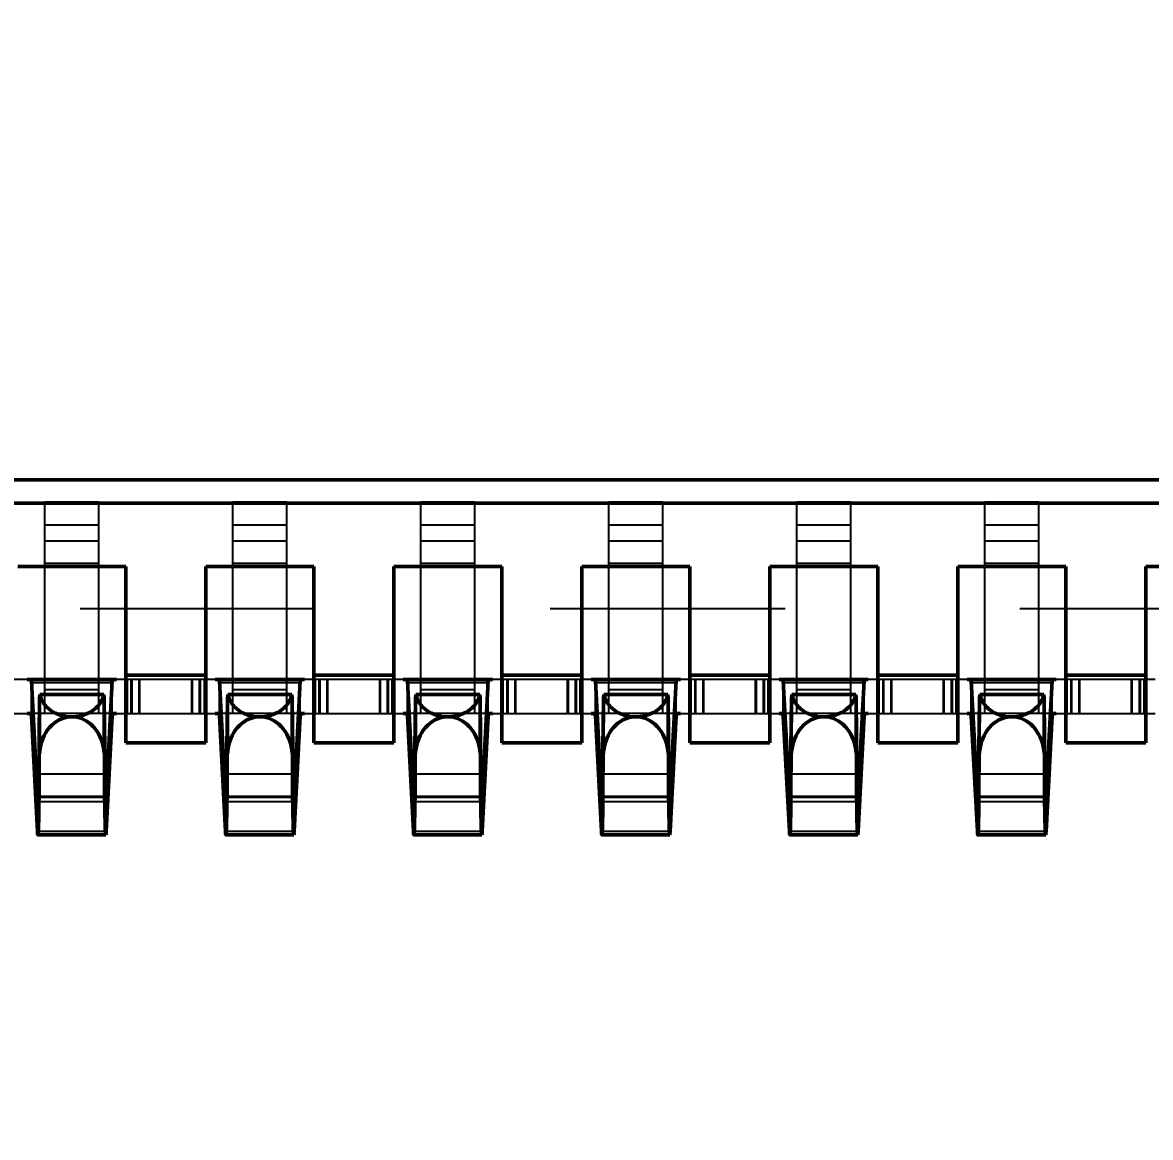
# Model space of a CAD drawing. Header units: millimetres. Extents: x -27 to 31.5, y -2.8 to 12.3.
# Drawn here: x 16.99 to 21.79, y 0 to 4.746 of the extents above; entities that cross this region are included whole.
import ezdxf

# ---------------------------------------------------------------- set-up
doc = ezdxf.new("R2010")
doc.units = ezdxf.units.MM
doc.linetypes.add('Dashed', pattern=[2, 1, -1])
for name, color, linetype, lineweight in [('AM_0', 7, 'Continuous', 50), ('AM_4', 3, 'Continuous', 25), ('AM_5', 3, 'Continuous', 25), ('AM_9', 6, 'Dashed', 25)]:
    doc.layers.add(name, color=color, linetype=linetype, lineweight=lineweight)
doc.dimstyles.new('ISO-25', dxfattribs={"dimtxt": 2.5, "dimasz": 2.5, "dimexe": 1.25, "dimexo": 0.625, "dimtad": 1, "dimtxsty": 'Standard', "dimcen": 2.5, "dimadec": 0, "dimazin": 0, "dimtfac": 1, "dimtmove": 0, "dimatfit": 3, "dimfxl": 1, "dimarcsym": 0})

# ---------------------------------------------------------------- blocks, each defined once
blk = doc.blocks.new('1_ERF8_C_211_05_0_060PN_0_in_ERF8_060_05_0_L_DV_TR_4')
at = {"layer": 'AM_0'}
for p, q in [((17.382, 1.95), (17.0104, 1.95)), ((17.0183, 1.95), (17.0172, 1.95)), ((17.0278, 1.9438), (17.0545, 1.447)), ((17.3455, 1.447), (17.3722, 1.9438)), ((17.3828, 1.95), (17.3817, 1.95)), ((17.3896, 1.95), (17.3828, 1.95)), ((18.1896, 1.95), (17.8104, 1.95)), ((17.8183, 1.95), (17.8172, 1.95)), ((17.8278, 1.9438), (17.8545, 1.447)), ((18.1455, 1.447), (18.1722, 1.9438)), ((18.1828, 1.95), (18.1817, 1.95)), ((18.9896, 1.95), (18.6104, 1.95)), ((18.6183, 1.95), (18.6172, 1.95)), ((18.6278, 1.9438), (18.6545, 1.447)), ((18.9455, 1.447), (18.9722, 1.9438)), ((18.9828, 1.95), (18.9817, 1.95)), ((19.782, 1.95), (19.4104, 1.95)), ((19.4183, 1.95), (19.4172, 1.95)), ((19.4278, 1.9438), (19.4545, 1.447)), ((19.7455, 1.447), (19.7722, 1.9438)), ((19.7828, 1.95), (19.7817, 1.95)), ((19.7896, 1.95), (19.7828, 1.95)), ((20.582, 1.95), (20.2104, 1.95)), ((20.2183, 1.95), (20.2172, 1.95)), ((20.2278, 1.9438), (20.2545, 1.447)), ((20.5455, 1.447), (20.5722, 1.9438)), ((20.5828, 1.95), (20.5817, 1.95)), ((20.5896, 1.95), (20.5828, 1.95)), ((21.3896, 1.95), (21.0104, 1.95)), ((21.0183, 1.95), (21.0172, 1.95)), ((21.0278, 1.9438), (21.0545, 1.447)), ((21.3455, 1.447), (21.3722, 1.9438)), ((21.3828, 1.95), (21.3817, 1.95)), ((17.3359, 1.886), (17.0641, 1.886)), ((18.1359, 1.886), (17.8641, 1.886)), ((18.9359, 1.886), (18.6641, 1.886)), ((19.7359, 1.886), (19.4641, 1.886)), ((20.5359, 1.886), (20.2641, 1.886)), ((21.3359, 1.886), (21.0641, 1.886)), ((17.0588, 1.547), (17.0625, 1.8698)), ((17.0625, 1.8698), (17.0604, 1.4519)), ((17.3375, 1.8698), (17.3412, 1.547)), ((17.3396, 1.4519), (17.3375, 1.8698)), ((17.8588, 1.547), (17.8625, 1.8698)), ((17.8625, 1.8698), (17.8604, 1.4519)), ((18.1375, 1.8698), (18.1412, 1.547)), ((18.1396, 1.4519), (18.1375, 1.8698)), ((18.6588, 1.547), (18.6625, 1.8698)), ((18.6604, 1.4519), (18.6625, 1.8698)), ((18.9375, 1.8698), (18.9412, 1.547)), ((18.9396, 1.4519), (18.9375, 1.8698)), ((19.4588, 1.547), (19.4625, 1.8698)), ((19.4604, 1.4519), (19.4625, 1.8698)), ((19.7375, 1.8698), (19.7412, 1.547)), ((19.7396, 1.4519), (19.7375, 1.8698)), ((20.2588, 1.547), (20.2625, 1.8698)), ((20.2625, 1.8698), (20.2604, 1.4519)), ((20.5375, 1.8698), (20.5412, 1.547)), ((20.5396, 1.4519), (20.5375, 1.8698)), ((21.0588, 1.547), (21.0625, 1.8698)), ((21.0625, 1.8698), (21.0604, 1.4519)), ((21.3375, 1.8698), (21.3412, 1.547)), ((21.3396, 1.4519), (21.3375, 1.8698)), ((17.0104, 1.805), (17.0249, 1.805)), ((17.054, 1.302), (17.0278, 1.7948)), ((17.2081, 1.791), (17.1919, 1.791)), ((17.3722, 1.7948), (17.346, 1.302)), ((17.3751, 1.805), (17.3896, 1.805)), ((17.8104, 1.805), (17.8249, 1.805)), ((17.854, 1.302), (17.8278, 1.7948)), ((18.0081, 1.791), (17.9919, 1.791)), ((18.1722, 1.7948), (18.146, 1.302)), ((18.1751, 1.805), (18.1896, 1.805)), ((18.6104, 1.805), (18.6249, 1.805)), ((18.654, 1.302), (18.6278, 1.7948)), ((18.8081, 1.791), (18.7919, 1.791)), ((18.9722, 1.7948), (18.946, 1.302)), ((18.9751, 1.805), (18.9896, 1.805)), ((19.4104, 1.805), (19.4249, 1.805)), ((19.454, 1.302), (19.4278, 1.7948)), ((19.6081, 1.791), (19.5919, 1.791)), ((19.7722, 1.7948), (19.746, 1.302)), ((19.7751, 1.805), (19.7896, 1.805)), ((20.2104, 1.805), (20.2249, 1.805)), ((20.254, 1.302), (20.2278, 1.7948)), ((20.4081, 1.791), (20.3919, 1.791)), ((20.5722, 1.7948), (20.546, 1.302)), ((20.5751, 1.805), (20.5896, 1.805)), ((21.0104, 1.805), (21.0249, 1.805)), ((21.054, 1.302), (21.0278, 1.7948)), ((21.2081, 1.791), (21.1919, 1.791)), ((21.3722, 1.7948), (21.346, 1.302)), ((21.3751, 1.805), (21.3896, 1.805)), ((17.0571, 1.447), (17.0545, 1.447)), ((17.3455, 1.447), (17.3429, 1.447)), ((17.8571, 1.447), (17.8545, 1.447)), ((18.1455, 1.447), (18.1429, 1.447)), ((18.6571, 1.447), (18.6545, 1.447)), ((18.9455, 1.447), (18.9429, 1.447)), ((19.4571, 1.447), (19.4545, 1.447)), ((19.7455, 1.447), (19.7429, 1.447)), ((20.2571, 1.447), (20.2545, 1.447)), ((20.5455, 1.447), (20.5429, 1.447)), ((21.0571, 1.447), (21.0545, 1.447)), ((21.3455, 1.447), (21.3429, 1.447)), ((17.3444, 1.288), (17.0556, 1.288)), ((18.1444, 1.288), (17.8556, 1.288)), ((18.9444, 1.288), (18.6556, 1.288)), ((19.7444, 1.288), (19.4556, 1.288)), ((20.5444, 1.288), (20.2556, 1.288)), ((21.3444, 1.288), (21.0556, 1.288))]:
    blk.add_line(p, q, dxfattribs=at)
for points in [[(17.0278, 1.9438), (17.025, 1.9486), (17.0183, 1.95)], [(17.3817, 1.95), (17.3752, 1.9487), (17.3722, 1.9438)], [(17.8278, 1.9438), (17.825, 1.9486), (17.8183, 1.95)], [(18.1817, 1.95), (18.1752, 1.9487), (18.1722, 1.9438)], [(18.6278, 1.9438), (18.625, 1.9486), (18.6183, 1.95)], [(18.9817, 1.95), (18.9752, 1.9487), (18.9722, 1.9438)], [(19.4278, 1.9438), (19.425, 1.9486), (19.4183, 1.95)], [(19.7817, 1.95), (19.7752, 1.9487), (19.7722, 1.9438)], [(20.2278, 1.9438), (20.225, 1.9486), (20.2183, 1.95)], [(20.5817, 1.95), (20.5752, 1.9487), (20.5722, 1.9438)], [(21.0278, 1.9438), (21.025, 1.9486), (21.0183, 1.95)], [(21.3817, 1.95), (21.3752, 1.9487), (21.3722, 1.9438)], [(17.0625, 1.8698), (17.0638, 1.8842), (17.0641, 1.886)], [(17.0641, 1.886), (17.0665, 1.8763), (17.07, 1.8668), (17.0745, 1.8576), (17.08, 1.8487), (17.0863, 1.8403), (17.0936, 1.8323), (17.1016, 1.825), (17.1104, 1.8182), (17.1198, 1.812), (17.1299, 1.8066), (17.1405, 1.802), (17.1516, 1.7981), (17.163, 1.795), (17.1747, 1.7927), (17.1866, 1.7913), (17.1919, 1.791)], [(17.2081, 1.791), (17.2201, 1.792), (17.2319, 1.7939), (17.2435, 1.7966), (17.2547, 1.8002), (17.2655, 1.8045), (17.2758, 1.8096), (17.2856, 1.8154), (17.2947, 1.8219), (17.303, 1.829), (17.3106, 1.8367), (17.3174, 1.845), (17.3232, 1.8536), (17.3281, 1.8627), (17.3321, 1.8721), (17.335, 1.8817), (17.3359, 1.886)], [(17.3359, 1.886), (17.3374, 1.8716), (17.3375, 1.8698)], [(17.8625, 1.8698), (17.8638, 1.8842), (17.8641, 1.886)], [(17.8641, 1.886), (17.8665, 1.8763), (17.87, 1.8668), (17.8745, 1.8576), (17.88, 1.8487), (17.8863, 1.8403), (17.8936, 1.8323), (17.9016, 1.825), (17.9104, 1.8182), (17.9198, 1.812), (17.9299, 1.8066), (17.9405, 1.802), (17.9516, 1.7981), (17.963, 1.795), (17.9747, 1.7927), (17.9866, 1.7913), (17.9919, 1.791)], [(18.0081, 1.791), (18.0201, 1.792), (18.0319, 1.7939), (18.0435, 1.7966), (18.0547, 1.8002), (18.0655, 1.8045), (18.0758, 1.8096), (18.0856, 1.8154), (18.0947, 1.8219), (18.103, 1.829), (18.1106, 1.8367), (18.1174, 1.845), (18.1232, 1.8536), (18.1281, 1.8627), (18.1321, 1.8721), (18.135, 1.8817), (18.1359, 1.886)], [(18.1359, 1.886), (18.1374, 1.8716), (18.1375, 1.8698)], [(18.6625, 1.8698), (18.6638, 1.8842), (18.6641, 1.886)], [(18.6641, 1.886), (18.6665, 1.8763), (18.67, 1.8668), (18.6745, 1.8576), (18.68, 1.8487), (18.6863, 1.8403), (18.6936, 1.8323), (18.7016, 1.825), (18.7104, 1.8182), (18.7198, 1.812), (18.7299, 1.8066), (18.7405, 1.802), (18.7516, 1.7981), (18.763, 1.795), (18.7747, 1.7927), (18.7866, 1.7913), (18.7919, 1.791)], [(18.8081, 1.791), (18.8201, 1.792), (18.8319, 1.7939), (18.8435, 1.7966), (18.8547, 1.8002), (18.8655, 1.8045), (18.8758, 1.8096), (18.8856, 1.8154), (18.8947, 1.8219), (18.903, 1.829), (18.9106, 1.8367), (18.9174, 1.845), (18.9232, 1.8536), (18.9281, 1.8627), (18.9321, 1.8721), (18.935, 1.8817), (18.9359, 1.886)], [(18.9359, 1.886), (18.9374, 1.8716), (18.9375, 1.8698)], [(19.4625, 1.8698), (19.4638, 1.8842), (19.4641, 1.886)], [(19.4641, 1.886), (19.4665, 1.8763), (19.47, 1.8668), (19.4745, 1.8576), (19.48, 1.8487), (19.4863, 1.8403), (19.4936, 1.8323), (19.5016, 1.825), (19.5104, 1.8182), (19.5198, 1.812), (19.5299, 1.8066), (19.5405, 1.802), (19.5516, 1.7981), (19.563, 1.795), (19.5747, 1.7927), (19.5866, 1.7913), (19.5919, 1.791)], [(19.6081, 1.791), (19.6201, 1.792), (19.6319, 1.7939), (19.6435, 1.7966), (19.6547, 1.8002), (19.6655, 1.8045), (19.6758, 1.8096), (19.6856, 1.8154), (19.6947, 1.8219), (19.703, 1.829), (19.7106, 1.8367), (19.7174, 1.845), (19.7232, 1.8536), (19.7281, 1.8627), (19.7321, 1.8721), (19.735, 1.8817), (19.7359, 1.886)], [(19.7359, 1.886), (19.7374, 1.8716), (19.7375, 1.8698)], [(20.2625, 1.8698), (20.2638, 1.8842), (20.2641, 1.886)], [(20.2641, 1.886), (20.2665, 1.8763), (20.27, 1.8668), (20.2745, 1.8576), (20.28, 1.8487), (20.2863, 1.8403), (20.2936, 1.8323), (20.3016, 1.825), (20.3104, 1.8182), (20.3198, 1.812), (20.3299, 1.8066), (20.3405, 1.802), (20.3516, 1.7981), (20.363, 1.795), (20.3747, 1.7927), (20.3866, 1.7913), (20.3919, 1.791)], [(20.4081, 1.791), (20.4201, 1.792), (20.4319, 1.7939), (20.4435, 1.7966), (20.4547, 1.8002), (20.4655, 1.8045), (20.4758, 1.8096), (20.4856, 1.8154), (20.4947, 1.8219), (20.503, 1.829), (20.5106, 1.8367), (20.5174, 1.845), (20.5232, 1.8536), (20.5281, 1.8627), (20.5321, 1.8721), (20.535, 1.8817), (20.5359, 1.886)], [(20.5359, 1.886), (20.5374, 1.8716), (20.5375, 1.8698)], [(21.0625, 1.8698), (21.0638, 1.8842), (21.0641, 1.886)], [(21.0641, 1.886), (21.0665, 1.8763), (21.07, 1.8668), (21.0745, 1.8576), (21.08, 1.8487), (21.0863, 1.8403), (21.0936, 1.8323), (21.1016, 1.825), (21.1104, 1.8182), (21.1198, 1.812), (21.1299, 1.8066), (21.1405, 1.802), (21.1516, 1.7981), (21.163, 1.795), (21.1747, 1.7927), (21.1866, 1.7913), (21.1919, 1.791)], [(21.2081, 1.791), (21.2201, 1.792), (21.2319, 1.7939), (21.2435, 1.7966), (21.2547, 1.8002), (21.2655, 1.8045), (21.2758, 1.8096), (21.2856, 1.8154), (21.2947, 1.8219), (21.303, 1.829), (21.3106, 1.8367), (21.3174, 1.845), (21.3232, 1.8536), (21.3281, 1.8627), (21.3321, 1.8721), (21.335, 1.8817), (21.3359, 1.886)], [(21.3359, 1.886), (21.3374, 1.8716), (21.3375, 1.8698)], [(17.0249, 1.805), (17.0274, 1.7978), (17.0278, 1.7948)], [(17.1919, 1.791), (17.1799, 1.7895), (17.1681, 1.7867), (17.1565, 1.7828), (17.1453, 1.7775), (17.1345, 1.7712), (17.1242, 1.7637), (17.1144, 1.7551), (17.1053, 1.7456), (17.097, 1.7351), (17.0894, 1.7238), (17.0826, 1.7117), (17.0768, 1.6989), (17.0719, 1.6856), (17.0679, 1.6718), (17.065, 1.6576), (17.0631, 1.6432), (17.0625, 1.6351)], [(17.3375, 1.6351), (17.3362, 1.6496), (17.3338, 1.6639), (17.3304, 1.6779), (17.3261, 1.6915), (17.3207, 1.7046), (17.3145, 1.7171), (17.3074, 1.7288), (17.2994, 1.7398), (17.2908, 1.7499), (17.2814, 1.759), (17.2714, 1.7671), (17.2608, 1.7741), (17.2498, 1.78), (17.2384, 1.7847), (17.2267, 1.7881), (17.2149, 1.7903), (17.2081, 1.791)], [(17.3722, 1.7948), (17.3738, 1.802), (17.3751, 1.805)], [(17.8249, 1.805), (17.8274, 1.7978), (17.8278, 1.7948)], [(17.9919, 1.791), (17.9799, 1.7895), (17.9681, 1.7867), (17.9565, 1.7828), (17.9453, 1.7775), (17.9345, 1.7712), (17.9242, 1.7637), (17.9144, 1.7551), (17.9053, 1.7456), (17.897, 1.7351), (17.8894, 1.7238), (17.8826, 1.7117), (17.8768, 1.6989), (17.8719, 1.6856), (17.8679, 1.6718), (17.865, 1.6576), (17.8631, 1.6432), (17.8625, 1.6351)], [(18.1375, 1.6351), (18.1362, 1.6496), (18.1338, 1.6639), (18.1304, 1.6779), (18.1261, 1.6915), (18.1207, 1.7046), (18.1145, 1.7171), (18.1074, 1.7288), (18.0994, 1.7398), (18.0908, 1.7499), (18.0814, 1.759), (18.0714, 1.7671), (18.0608, 1.7741), (18.0498, 1.78), (18.0384, 1.7847), (18.0267, 1.7881), (18.0149, 1.7903), (18.0081, 1.791)], [(18.1722, 1.7948), (18.1738, 1.802), (18.1751, 1.805)], [(18.6249, 1.805), (18.6274, 1.7978), (18.6278, 1.7948)], [(18.7919, 1.791), (18.7799, 1.7895), (18.7681, 1.7867), (18.7565, 1.7828), (18.7453, 1.7775), (18.7345, 1.7712), (18.7242, 1.7637), (18.7144, 1.7551), (18.7053, 1.7456), (18.697, 1.7351), (18.6894, 1.7238), (18.6826, 1.7117), (18.6768, 1.6989), (18.6719, 1.6856), (18.6679, 1.6718), (18.665, 1.6576), (18.6631, 1.6432), (18.6625, 1.6351)], [(18.9375, 1.6351), (18.9362, 1.6496), (18.9338, 1.6639), (18.9304, 1.6779), (18.9261, 1.6915), (18.9207, 1.7046), (18.9145, 1.7171), (18.9074, 1.7288), (18.8994, 1.7398), (18.8908, 1.7499), (18.8814, 1.759), (18.8714, 1.7671), (18.8608, 1.7741), (18.8498, 1.78), (18.8384, 1.7847), (18.8267, 1.7881), (18.8149, 1.7903), (18.8081, 1.791)], [(18.9722, 1.7948), (18.9738, 1.802), (18.9751, 1.805)], [(19.4249, 1.805), (19.4274, 1.7978), (19.4278, 1.7948)], [(19.5919, 1.791), (19.5799, 1.7895), (19.5681, 1.7867), (19.5565, 1.7828), (19.5453, 1.7775), (19.5345, 1.7712), (19.5242, 1.7637), (19.5144, 1.7551), (19.5053, 1.7456), (19.497, 1.7351), (19.4894, 1.7238), (19.4826, 1.7117), (19.4768, 1.6989), (19.4719, 1.6856), (19.4679, 1.6718), (19.465, 1.6576), (19.4631, 1.6432), (19.4625, 1.6351)], [(19.7375, 1.6351), (19.7362, 1.6496), (19.7338, 1.6639), (19.7304, 1.6779), (19.7261, 1.6915), (19.7207, 1.7046), (19.7145, 1.7171), (19.7074, 1.7288), (19.6994, 1.7398), (19.6908, 1.7499), (19.6814, 1.759), (19.6714, 1.7671), (19.6608, 1.7741), (19.6498, 1.78), (19.6384, 1.7847), (19.6267, 1.7881), (19.6149, 1.7903), (19.6081, 1.791)], [(19.7722, 1.7948), (19.7738, 1.802), (19.7751, 1.805)], [(20.2249, 1.805), (20.2274, 1.7978), (20.2278, 1.7948)], [(20.3919, 1.791), (20.3799, 1.7895), (20.3681, 1.7867), (20.3565, 1.7828), (20.3453, 1.7775), (20.3345, 1.7712), (20.3242, 1.7637), (20.3144, 1.7551), (20.3053, 1.7456), (20.297, 1.7351), (20.2894, 1.7238), (20.2826, 1.7117), (20.2768, 1.6989), (20.2719, 1.6856), (20.2679, 1.6718), (20.265, 1.6576), (20.2631, 1.6432), (20.2625, 1.6351)], [(20.5375, 1.6351), (20.5362, 1.6496), (20.5338, 1.6639), (20.5304, 1.6779), (20.5261, 1.6915), (20.5207, 1.7046), (20.5145, 1.7171), (20.5074, 1.7288), (20.4994, 1.7398), (20.4908, 1.7499), (20.4814, 1.759), (20.4714, 1.7671), (20.4608, 1.7741), (20.4498, 1.78), (20.4384, 1.7847), (20.4267, 1.7881), (20.4149, 1.7903), (20.4081, 1.791)], [(20.5722, 1.7948), (20.5738, 1.802), (20.5751, 1.805)], [(21.0249, 1.805), (21.0274, 1.7978), (21.0278, 1.7948)], [(21.1919, 1.791), (21.1799, 1.7895), (21.1681, 1.7867), (21.1565, 1.7828), (21.1453, 1.7775), (21.1345, 1.7712), (21.1242, 1.7637), (21.1144, 1.7551), (21.1053, 1.7456), (21.097, 1.7351), (21.0894, 1.7238), (21.0826, 1.7117), (21.0768, 1.6989), (21.0719, 1.6856), (21.0679, 1.6718), (21.065, 1.6576), (21.0631, 1.6432), (21.0625, 1.6351)], [(21.3375, 1.6351), (21.3362, 1.6496), (21.3338, 1.6639), (21.3304, 1.6779), (21.3261, 1.6915), (21.3207, 1.7046), (21.3145, 1.7171), (21.3074, 1.7288), (21.2994, 1.7398), (21.2908, 1.7499), (21.2814, 1.759), (21.2714, 1.7671), (21.2608, 1.7741), (21.2498, 1.78), (21.2384, 1.7847), (21.2267, 1.7881), (21.2149, 1.7903), (21.2081, 1.791)], [(21.3722, 1.7948), (21.3738, 1.802), (21.3751, 1.805)], [(17.0588, 1.547), (17.0586, 1.5288), (17.0584, 1.5118), (17.0582, 1.4961), (17.0579, 1.4819), (17.0577, 1.4693), (17.0574, 1.4582), (17.0571, 1.449), (17.0568, 1.4415), (17.0565, 1.4359), (17.0562, 1.4322), (17.0559, 1.4304), (17.0558, 1.4302)], [(17.3442, 1.4302), (17.3439, 1.4312), (17.3436, 1.4341), (17.3433, 1.4389), (17.343, 1.4457), (17.3427, 1.4542), (17.3424, 1.4645), (17.3422, 1.4765), (17.3419, 1.4901), (17.3417, 1.5052), (17.3415, 1.5217), (17.3413, 1.5394), (17.3412, 1.547)], [(17.8588, 1.547), (17.8586, 1.5288), (17.8584, 1.5118), (17.8582, 1.4961), (17.8579, 1.4819), (17.8577, 1.4693), (17.8574, 1.4582), (17.8571, 1.449), (17.8568, 1.4415), (17.8565, 1.4359), (17.8562, 1.4322), (17.8559, 1.4304), (17.8558, 1.4302)], [(18.1442, 1.4302), (18.1439, 1.4312), (18.1436, 1.4341), (18.1433, 1.4389), (18.143, 1.4457), (18.1427, 1.4542), (18.1424, 1.4645), (18.1422, 1.4765), (18.1419, 1.4901), (18.1417, 1.5052), (18.1415, 1.5217), (18.1413, 1.5394), (18.1412, 1.547)], [(18.6588, 1.547), (18.6586, 1.5288), (18.6584, 1.5118), (18.6582, 1.4961), (18.6579, 1.4819), (18.6577, 1.4693), (18.6574, 1.4582), (18.6571, 1.449), (18.6568, 1.4415), (18.6565, 1.4359), (18.6562, 1.4322), (18.6559, 1.4304), (18.6558, 1.4302)], [(18.9442, 1.4302), (18.9439, 1.4312), (18.9436, 1.4341), (18.9433, 1.4389), (18.943, 1.4457), (18.9427, 1.4542), (18.9424, 1.4645), (18.9422, 1.4765), (18.9419, 1.4901), (18.9417, 1.5052), (18.9415, 1.5217), (18.9413, 1.5394), (18.9412, 1.547)], [(19.4588, 1.547), (19.4586, 1.5288), (19.4584, 1.5118), (19.4582, 1.4961), (19.4579, 1.4819), (19.4577, 1.4693), (19.4574, 1.4582), (19.4571, 1.449), (19.4568, 1.4415), (19.4565, 1.4359), (19.4562, 1.4322), (19.4559, 1.4304), (19.4558, 1.4302)], [(19.7442, 1.4302), (19.7439, 1.4312), (19.7436, 1.4341), (19.7433, 1.4389), (19.743, 1.4457), (19.7427, 1.4542), (19.7424, 1.4645), (19.7422, 1.4765), (19.7419, 1.4901), (19.7417, 1.5052), (19.7415, 1.5217), (19.7413, 1.5394), (19.7412, 1.547)], [(20.2588, 1.547), (20.2586, 1.5288), (20.2584, 1.5118), (20.2582, 1.4961), (20.2579, 1.4819), (20.2577, 1.4693), (20.2574, 1.4582), (20.2571, 1.449), (20.2568, 1.4415), (20.2565, 1.4359), (20.2562, 1.4322), (20.2559, 1.4304), (20.2558, 1.4302)], [(20.5442, 1.4302), (20.5439, 1.4312), (20.5436, 1.4341), (20.5433, 1.4389), (20.543, 1.4457), (20.5427, 1.4542), (20.5424, 1.4645), (20.5422, 1.4765), (20.5419, 1.4901), (20.5417, 1.5052), (20.5415, 1.5217), (20.5413, 1.5394), (20.5412, 1.547)], [(21.0588, 1.547), (21.0586, 1.5288), (21.0584, 1.5118), (21.0582, 1.4961), (21.0579, 1.4819), (21.0577, 1.4693), (21.0574, 1.4582), (21.0571, 1.449), (21.0568, 1.4415), (21.0565, 1.4359), (21.0562, 1.4322), (21.0559, 1.4304), (21.0558, 1.4302)], [(21.3442, 1.4302), (21.3439, 1.4312), (21.3436, 1.4341), (21.3433, 1.4389), (21.343, 1.4457), (21.3427, 1.4542), (21.3424, 1.4645), (21.3422, 1.4765), (21.3419, 1.4901), (21.3417, 1.5052), (21.3415, 1.5217), (21.3413, 1.5394), (21.3412, 1.547)], [(17.0558, 1.4302), (17.0555, 1.4312), (17.0552, 1.4341), (17.0549, 1.4389), (17.0546, 1.4457), (17.0545, 1.447)], [(17.0604, 1.4519), (17.06, 1.4227), (17.0596, 1.396), (17.0592, 1.3718), (17.0588, 1.3504), (17.0583, 1.3319), (17.0578, 1.3166), (17.0572, 1.3044), (17.0567, 1.2956), (17.0562, 1.2901), (17.0556, 1.288), (17.0556, 1.288)], [(17.3444, 1.288), (17.3439, 1.2897), (17.3433, 1.2948), (17.3428, 1.3032), (17.3423, 1.315), (17.3418, 1.33), (17.3413, 1.3481), (17.3408, 1.3692), (17.3404, 1.393), (17.34, 1.4195), (17.3396, 1.4484), (17.3396, 1.4519)], [(17.3455, 1.447), (17.3452, 1.44), (17.3449, 1.4348), (17.3446, 1.4316), (17.3443, 1.4302), (17.3442, 1.4302)], [(17.8558, 1.4302), (17.8555, 1.4312), (17.8552, 1.4341), (17.8549, 1.4389), (17.8546, 1.4457), (17.8545, 1.447)], [(17.8604, 1.4519), (17.86, 1.4227), (17.8596, 1.396), (17.8592, 1.3718), (17.8588, 1.3504), (17.8583, 1.3319), (17.8578, 1.3166), (17.8572, 1.3044), (17.8567, 1.2956), (17.8562, 1.2901), (17.8556, 1.288), (17.8556, 1.288)], [(18.1444, 1.288), (18.1439, 1.2897), (18.1433, 1.2948), (18.1428, 1.3032), (18.1423, 1.315), (18.1418, 1.33), (18.1413, 1.3481), (18.1408, 1.3692), (18.1404, 1.393), (18.14, 1.4195), (18.1396, 1.4484), (18.1396, 1.4519)], [(18.1455, 1.447), (18.1452, 1.44), (18.1449, 1.4348), (18.1446, 1.4316), (18.1443, 1.4302), (18.1442, 1.4302)], [(18.6558, 1.4302), (18.6555, 1.4312), (18.6552, 1.4341), (18.6549, 1.4389), (18.6546, 1.4457), (18.6545, 1.447)], [(18.6604, 1.4519), (18.66, 1.4227), (18.6596, 1.396), (18.6592, 1.3718), (18.6588, 1.3504), (18.6583, 1.3319), (18.6578, 1.3166), (18.6572, 1.3044), (18.6567, 1.2956), (18.6562, 1.2901), (18.6556, 1.288), (18.6556, 1.288)], [(18.9444, 1.288), (18.9439, 1.2897), (18.9433, 1.2948), (18.9428, 1.3032), (18.9423, 1.315), (18.9418, 1.33), (18.9413, 1.3481), (18.9408, 1.3692), (18.9404, 1.393), (18.94, 1.4195), (18.9396, 1.4484), (18.9396, 1.4519)], [(18.9455, 1.447), (18.9452, 1.44), (18.9449, 1.4348), (18.9446, 1.4316), (18.9443, 1.4302), (18.9442, 1.4302)], [(19.4558, 1.4302), (19.4555, 1.4312), (19.4552, 1.4341), (19.4549, 1.4389), (19.4546, 1.4457), (19.4545, 1.447)], [(19.4604, 1.4519), (19.46, 1.4227), (19.4596, 1.396), (19.4592, 1.3718), (19.4588, 1.3504), (19.4583, 1.3319), (19.4578, 1.3166), (19.4572, 1.3044), (19.4567, 1.2956), (19.4562, 1.2901), (19.4556, 1.288), (19.4556, 1.288)], [(19.7444, 1.288), (19.7439, 1.2897), (19.7433, 1.2948), (19.7428, 1.3032), (19.7423, 1.315), (19.7418, 1.33), (19.7413, 1.3481), (19.7408, 1.3692), (19.7404, 1.393), (19.74, 1.4195), (19.7396, 1.4484), (19.7396, 1.4519)], [(19.7455, 1.447), (19.7452, 1.44), (19.7449, 1.4348), (19.7446, 1.4316), (19.7443, 1.4302), (19.7442, 1.4302)], [(20.2558, 1.4302), (20.2555, 1.4312), (20.2552, 1.4341), (20.2549, 1.4389), (20.2546, 1.4457), (20.2545, 1.447)], [(20.2604, 1.4519), (20.26, 1.4227), (20.2596, 1.396), (20.2592, 1.3718), (20.2588, 1.3504), (20.2583, 1.3319), (20.2578, 1.3166), (20.2572, 1.3044), (20.2567, 1.2956), (20.2562, 1.2901), (20.2556, 1.288), (20.2556, 1.288)], [(20.5444, 1.288), (20.5439, 1.2897), (20.5433, 1.2948), (20.5428, 1.3032), (20.5423, 1.315), (20.5418, 1.33), (20.5413, 1.3481), (20.5408, 1.3692), (20.5404, 1.393), (20.54, 1.4195), (20.5396, 1.4484), (20.5396, 1.4519)], [(20.5455, 1.447), (20.5452, 1.44), (20.5449, 1.4348), (20.5446, 1.4316), (20.5443, 1.4302), (20.5442, 1.4302)], [(21.0558, 1.4302), (21.0555, 1.4312), (21.0552, 1.4341), (21.0549, 1.4389), (21.0546, 1.4457), (21.0545, 1.447)], [(21.0604, 1.4519), (21.06, 1.4227), (21.0596, 1.396), (21.0592, 1.3718), (21.0588, 1.3504), (21.0583, 1.3319), (21.0578, 1.3166), (21.0572, 1.3044), (21.0567, 1.2956), (21.0562, 1.2901), (21.0556, 1.288), (21.0556, 1.288)], [(21.3444, 1.288), (21.3439, 1.2897), (21.3433, 1.2948), (21.3428, 1.3032), (21.3423, 1.315), (21.3418, 1.33), (21.3413, 1.3481), (21.3408, 1.3692), (21.3404, 1.393), (21.34, 1.4195), (21.3396, 1.4484), (21.3396, 1.4519)], [(21.3455, 1.447), (21.3452, 1.44), (21.3449, 1.4348), (21.3446, 1.4316), (21.3443, 1.4302), (21.3442, 1.4302)], [(17.0556, 1.288), (17.055, 1.2896), (17.0545, 1.2946), (17.054, 1.302)], [(17.346, 1.302), (17.3455, 1.294), (17.3449, 1.2893), (17.3444, 1.288)], [(17.8556, 1.288), (17.855, 1.2896), (17.8545, 1.2946), (17.854, 1.302)], [(18.146, 1.302), (18.1455, 1.294), (18.1449, 1.2893), (18.1444, 1.288)], [(18.6556, 1.288), (18.655, 1.2896), (18.6545, 1.2946), (18.654, 1.302)], [(18.946, 1.302), (18.9455, 1.294), (18.9449, 1.2893), (18.9444, 1.288)], [(19.4556, 1.288), (19.455, 1.2896), (19.4545, 1.2946), (19.454, 1.302)], [(19.746, 1.302), (19.7455, 1.294), (19.7449, 1.2893), (19.7444, 1.288)], [(20.2556, 1.288), (20.255, 1.2896), (20.2545, 1.2946), (20.254, 1.302)], [(20.546, 1.302), (20.5455, 1.294), (20.5449, 1.2893), (20.5444, 1.288)], [(21.0556, 1.288), (21.055, 1.2896), (21.0545, 1.2946), (21.054, 1.302)], [(21.346, 1.302), (21.3455, 1.294), (21.3449, 1.2893), (21.3444, 1.288)]]:
    blk.add_lwpolyline(points, dxfattribs=at)
at = {"layer": 'AM_4'}
for p, q in [((17.0278, 1.7948), (17.0278, 1.9438)), ((17.3717, 1.936), (17.0283, 1.936)), ((17.3722, 1.7948), (17.3722, 1.9438)), ((17.8278, 1.7948), (17.8278, 1.9438)), ((18.1717, 1.936), (17.8283, 1.936)), ((18.1722, 1.7948), (18.1722, 1.9438)), ((18.6278, 1.7948), (18.6278, 1.9438)), ((18.9717, 1.936), (18.6283, 1.936)), ((18.9722, 1.7948), (18.9722, 1.9438)), ((19.4278, 1.7948), (19.4278, 1.9438)), ((19.7717, 1.936), (19.4283, 1.936)), ((19.7722, 1.7948), (19.7722, 1.9438)), ((20.2278, 1.7948), (20.2278, 1.9438)), ((20.5717, 1.936), (20.2283, 1.936)), ((20.5722, 1.7948), (20.5722, 1.9438)), ((21.0278, 1.7948), (21.0278, 1.9438)), ((21.3717, 1.936), (21.0283, 1.936)), ((21.3722, 1.7948), (21.3722, 1.9438)), ((17.3396, 1.4519), (17.0604, 1.4519)), ((18.1396, 1.4519), (17.8604, 1.4519)), ((18.9396, 1.4519), (18.6604, 1.4519)), ((19.7396, 1.4519), (19.4604, 1.4519)), ((20.5396, 1.4519), (20.2604, 1.4519)), ((21.3396, 1.4519), (21.0604, 1.4519))]:
    blk.add_line(p, q, dxfattribs=at)
at = {"layer": 'AM_9'}
for p, q in [((17.315, 2.705), (17.085, 2.705)), ((17.085, 1.805), (17.085, 2.705)), ((17.315, 1.805), (17.315, 2.705)), ((18.115, 2.705), (17.885, 2.705)), ((17.885, 1.805), (17.885, 2.705)), ((18.115, 1.805), (18.115, 2.705)), ((18.915, 2.705), (18.685, 2.705)), ((18.685, 1.805), (18.685, 2.705)), ((18.915, 1.805), (18.915, 2.705)), ((19.715, 2.705), (19.485, 2.705)), ((19.485, 1.805), (19.485, 2.705)), ((19.715, 1.805), (19.715, 2.705)), ((20.515, 2.705), (20.285, 2.705)), ((20.285, 1.805), (20.285, 2.705)), ((20.515, 1.805), (20.515, 2.705)), ((21.315, 2.705), (21.085, 2.705)), ((21.085, 1.805), (21.085, 2.705)), ((21.315, 1.805), (21.315, 2.705)), ((17.315, 2.607), (17.085, 2.607)), ((18.115, 2.607), (17.885, 2.607)), ((18.915, 2.607), (18.685, 2.607)), ((19.715, 2.607), (19.485, 2.607)), ((20.515, 2.607), (20.285, 2.607)), ((21.315, 2.607), (21.085, 2.607)), ((17.315, 2.539), (17.085, 2.539)), ((18.115, 2.539), (17.885, 2.539)), ((18.915, 2.539), (18.685, 2.539)), ((19.715, 2.539), (19.485, 2.539)), ((20.515, 2.539), (20.285, 2.539)), ((21.315, 2.539), (21.085, 2.539)), ((17.315, 2.4432), (17.085, 2.4432)), ((18.115, 2.4432), (17.885, 2.4432)), ((18.915, 2.4432), (18.685, 2.4432)), ((19.715, 2.4432), (19.485, 2.4432)), ((20.515, 2.4432), (20.285, 2.4432)), ((21.315, 2.4432), (21.085, 2.4432)), ((17.0104, 1.95), (16.5896, 1.95)), ((17.3828, 1.95), (17.0172, 1.95)), ((17.8104, 1.95), (17.3896, 1.95)), ((17.4362, 1.805), (17.4362, 1.95)), ((17.4524, 1.805), (17.4524, 1.95)), ((17.4562, 1.805), (17.4562, 1.95)), ((17.487, 1.805), (17.487, 1.95)), ((17.49, 1.805), (17.49, 1.95)), ((17.71, 1.805), (17.71, 1.95)), ((17.713, 1.805), (17.713, 1.95)), ((17.7438, 1.805), (17.7438, 1.95)), ((17.7476, 1.805), (17.7476, 1.95)), ((17.7638, 1.805), (17.7638, 1.95)), ((18.1828, 1.95), (17.8172, 1.95)), ((18.6104, 1.95), (18.1896, 1.95)), ((18.2362, 1.805), (18.2362, 1.95)), ((18.2524, 1.805), (18.2524, 1.95)), ((18.2562, 1.805), (18.2562, 1.95)), ((18.287, 1.805), (18.287, 1.95)), ((18.29, 1.805), (18.29, 1.95)), ((18.51, 1.805), (18.51, 1.95)), ((18.513, 1.805), (18.513, 1.95)), ((18.5438, 1.805), (18.5438, 1.95)), ((18.5476, 1.805), (18.5476, 1.95)), ((18.5638, 1.805), (18.5638, 1.95)), ((18.9828, 1.95), (18.6172, 1.95)), ((19.4104, 1.95), (18.9896, 1.95)), ((19.0362, 1.805), (19.0362, 1.95)), ((19.0524, 1.805), (19.0524, 1.95)), ((19.0562, 1.805), (19.0562, 1.95)), ((19.087, 1.805), (19.087, 1.95)), ((19.09, 1.805), (19.09, 1.95)), ((19.31, 1.805), (19.31, 1.95)), ((19.313, 1.805), (19.313, 1.95)), ((19.3438, 1.805), (19.3438, 1.95)), ((19.3476, 1.805), (19.3476, 1.95)), ((19.3638, 1.805), (19.3638, 1.95)), ((19.7828, 1.95), (19.4172, 1.95)), ((20.2104, 1.95), (19.7896, 1.95)), ((19.8362, 1.805), (19.8362, 1.95)), ((19.8524, 1.805), (19.8524, 1.95)), ((19.8562, 1.805), (19.8562, 1.95)), ((19.887, 1.805), (19.887, 1.95)), ((19.89, 1.805), (19.89, 1.95)), ((20.11, 1.805), (20.11, 1.95)), ((20.113, 1.805), (20.113, 1.95)), ((20.1438, 1.805), (20.1438, 1.95)), ((20.1476, 1.805), (20.1476, 1.95)), ((20.1638, 1.805), (20.1638, 1.95)), ((20.5828, 1.95), (20.2172, 1.95)), ((21.0104, 1.95), (20.5896, 1.95)), ((20.6362, 1.805), (20.6362, 1.95)), ((20.6524, 1.805), (20.6524, 1.95)), ((20.6562, 1.805), (20.6562, 1.95)), ((20.687, 1.805), (20.687, 1.95)), ((20.69, 1.805), (20.69, 1.95)), ((20.91, 1.805), (20.91, 1.95)), ((20.913, 1.805), (20.913, 1.95)), ((20.9438, 1.805), (20.9438, 1.95)), ((20.9476, 1.805), (20.9476, 1.95)), ((20.9638, 1.805), (20.9638, 1.95)), ((21.3828, 1.95), (21.0172, 1.95)), ((21.8104, 1.95), (21.3896, 1.95)), ((21.4362, 1.805), (21.4362, 1.95)), ((21.4524, 1.805), (21.4524, 1.95)), ((21.4562, 1.805), (21.4562, 1.95)), ((21.487, 1.805), (21.487, 1.95)), ((21.49, 1.805), (21.49, 1.95)), ((21.71, 1.805), (21.71, 1.95)), ((21.713, 1.805), (21.713, 1.95)), ((21.7438, 1.805), (21.7438, 1.95)), ((21.7476, 1.805), (21.7476, 1.95)), ((21.7638, 1.805), (21.7638, 1.95)), ((17.315, 1.906), (17.085, 1.906)), ((18.115, 1.906), (17.885, 1.906)), ((18.915, 1.906), (18.685, 1.906)), ((19.715, 1.906), (19.485, 1.906)), ((20.515, 1.906), (20.285, 1.906)), ((21.315, 1.906), (21.085, 1.906)), ((16.5896, 1.805), (17.0104, 1.805)), ((17.3751, 1.805), (17.0249, 1.805)), ((17.3896, 1.805), (17.8104, 1.805)), ((18.1751, 1.805), (17.8249, 1.805)), ((18.1896, 1.805), (18.6104, 1.805)), ((18.9751, 1.805), (18.6249, 1.805)), ((18.9896, 1.805), (19.4104, 1.805)), ((19.7751, 1.805), (19.4249, 1.805)), ((19.7896, 1.805), (20.2104, 1.805)), ((20.5751, 1.805), (20.2249, 1.805)), ((20.5896, 1.805), (21.0104, 1.805)), ((21.3751, 1.805), (21.0249, 1.805)), ((21.3896, 1.805), (21.8104, 1.805)), ((17.3412, 1.547), (17.0588, 1.547)), ((18.1412, 1.547), (17.8588, 1.547)), ((18.9412, 1.547), (18.6588, 1.547)), ((19.7412, 1.547), (19.4588, 1.547)), ((20.5412, 1.547), (20.2588, 1.547)), ((21.3412, 1.547), (21.0588, 1.547)), ((17.3429, 1.447), (17.0571, 1.447)), ((18.1429, 1.447), (17.8571, 1.447)), ((18.9429, 1.447), (18.6571, 1.447)), ((19.7429, 1.447), (19.4571, 1.447)), ((20.5429, 1.447), (20.2571, 1.447)), ((21.3429, 1.447), (21.0571, 1.447)), ((17.0558, 1.4302), (17.3442, 1.4302)), ((17.8558, 1.4302), (18.1442, 1.4302)), ((18.6558, 1.4302), (18.9442, 1.4302)), ((19.4558, 1.4302), (19.7442, 1.4302)), ((20.2558, 1.4302), (20.5442, 1.4302)), ((21.0558, 1.4302), (21.3442, 1.4302)), ((17.346, 1.302), (17.054, 1.302)), ((18.146, 1.302), (17.854, 1.302)), ((18.946, 1.302), (18.654, 1.302)), ((19.746, 1.302), (19.454, 1.302)), ((20.546, 1.302), (20.254, 1.302)), ((21.346, 1.302), (21.054, 1.302))]:
    blk.add_line(p, q, dxfattribs=at)
blk = doc.blocks.new('2_ERF8_060_05_0_DVTR_0_in_ERF8_060_05_0_L_DV_TR_4')
at = {"layer": 'AM_0'}
for p, q in [((27, 2.8), (-27, 2.8)), ((27, 2.7), (-27, 2.7)), ((17.43, 2.43), (16.97, 2.43)), ((17.43, 1.68), (17.43, 2.43)), ((17.77, 2.43), (17.77, 1.68)), ((18.23, 2.43), (17.77, 2.43)), ((18.23, 1.68), (18.23, 2.43)), ((18.57, 2.43), (18.57, 1.68)), ((19.03, 2.43), (18.57, 2.43)), ((19.03, 1.68), (19.03, 2.43)), ((19.37, 2.43), (19.37, 1.68)), ((19.83, 2.43), (19.37, 2.43)), ((19.83, 1.68), (19.83, 2.43)), ((20.17, 2.43), (20.17, 1.68)), ((20.63, 2.43), (20.17, 2.43)), ((20.63, 1.68), (20.63, 2.43)), ((20.97, 2.43), (20.97, 1.68)), ((21.43, 2.43), (20.97, 2.43)), ((21.43, 1.68), (21.43, 2.43)), ((21.77, 2.43), (21.77, 1.68)), ((22.23, 2.43), (21.77, 2.43)), ((17.43, 1.9687), (17.77, 1.9687)), ((18.23, 1.9687), (18.57, 1.9687)), ((19.03, 1.9687), (19.37, 1.9687)), ((19.83, 1.9687), (20.17, 1.9687)), ((20.63, 1.9687), (20.97, 1.9687)), ((21.43, 1.9687), (21.77, 1.9687)), ((17.77, 1.68), (17.43, 1.68)), ((18.57, 1.68), (18.23, 1.68)), ((19.37, 1.68), (19.03, 1.68)), ((20.17, 1.68), (19.83, 1.68)), ((20.97, 1.68), (20.63, 1.68)), ((21.77, 1.68), (21.43, 1.68))]:
    blk.add_line(p, q, dxfattribs=at)
at = {"layer": 'AM_9'}
blk.add_line((24.235, 2.25), (-24.235, 2.25), dxfattribs=at)
blk = doc.blocks.new('*D3')
at = {"layer": 'AM_5', "color": 0, "lineweight": -2}
for p, q in [((-27, 0), (-27, 5.8)), ((-26, 5.8), (26, 5.8)), ((27, 0), (27, 5.8))]:
    blk.add_line(p, q, dxfattribs=at)
at = {"layer": 'AM_5', "color": 0}
for points in [[(-26, 5.9667), (-26, 5.6333), (-27, 5.8)], [(26, 5.6333), (26, 5.9667), (27, 5.8)]]:
    blk.add_solid(points, dxfattribs=at)
at = {"layer": 'Defpoints', "color": 0}
for p in [(27, 5.3), (-27, 0), (27, 0)]:
    blk.add_point(p, dxfattribs=at)
at = {"layer": 'AM_5', "color": 0, "insert": (0, 6.8619), "char_height": 1, "attachment_point": 5}
blk.add_mtext('54 [2.126]', dxfattribs=at)

msp = doc.modelspace()

# ---------------------------------------------------------------- block references
for name in ['2_ERF8_060_05_0_DVTR_0_in_ERF8_060_05_0_L_DV_TR_4', '1_ERF8_C_211_05_0_060PN_0_in_ERF8_060_05_0_L_DV_TR_4']:
    msp.add_blockref(name, (0, 0))

# ---------------------------------------------------------------- dimensions: what is measured, and where the dimension line sits
at = {"layer": 'AM_5'}
dim = msp.add_linear_dim(base=(27, 5.8), p1=(-27, 0), p2=(27, 0), text='54 [2.126]', dimstyle='ISO-25', override={"dimtxt": 1, "dimasz": 1, "dimexe": 0, "dimexo": 0, "dimgap": 0.3}, dxfattribs=at)
dim.commit()
dim.dimension.update_dxf_attribs({"geometry": '*D3', "text_midpoint": (0, 5.8), "dimtype": 160})

doc.saveas('drawing.dxf')
